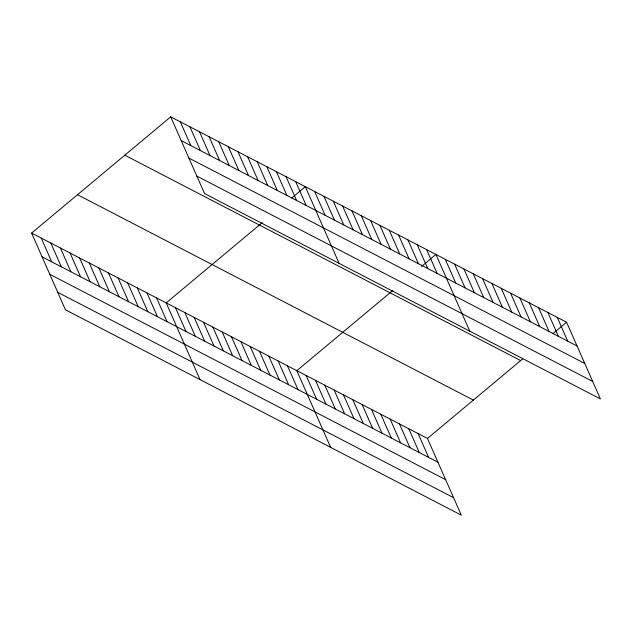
<?xml version="1.0" encoding="UTF-8"?>
<svg xmlns="http://www.w3.org/2000/svg" width="632" height="632" viewBox="0 0 632 632"><rect width="100%" height="100%" fill="white"/><g stroke="black" fill="none" stroke-linecap="round" stroke-linejoin="round"><path stroke-width="0.95" d="M31.6 233.066L427.461 438.45L461.297 515.159L65.436 309.783L31.6 233.066L170.703 116.841L566.564 322.217L600.4 398.934L204.539 193.55L170.703 116.841M262.264 222.63L166.192 302.902L200.028 379.611M291.668 198.053L305.296 186.669L339.131 263.378M392.899 290.404L296.827 370.676L330.662 447.385M421.584 266.428L435.93 254.443L469.766 331.152M427.461 438.45L522.814 358.779M552.937 333.601L566.564 322.217M181.186 140.604L577.048 345.981M188.889 158.079L584.75 363.455M196.829 176.075L592.697 381.459M124.796 155.196L520.665 360.572M77.507 194.711L473.368 400.096M42.083 256.837L437.944 462.213M49.786 274.304L445.655 479.688M57.725 292.308L453.594 497.692M557.234 317.375L567.718 341.138M547.904 312.532L558.388 336.303M538.575 307.697L549.058 331.46M529.245 302.854L539.72 326.618M519.907 298.012L530.39 321.775M510.577 293.169L521.06 316.94M501.247 288.326L511.73 312.097M491.917 283.492L502.401 307.255M482.587 278.649L493.071 302.412M473.257 273.806L483.733 297.569M463.928 268.963L474.403 292.735M454.59 264.121L465.073 287.892M445.26 259.286L455.743 283.049M426.6 249.601L437.083 273.364M417.27 244.758L427.753 268.529M407.94 239.915L418.416 263.686M398.602 235.08L409.086 258.844M389.273 230.238L399.756 254.001M379.943 225.395L390.426 249.158M370.613 220.552L381.096 244.323M361.283 215.717L371.766 239.481M351.953 210.875L362.436 234.638M342.623 206.032L353.098 229.795M333.285 201.189L343.769 224.953M323.955 196.347L334.439 220.118M314.625 191.512L325.109 215.275M418.131 433.607L428.614 457.371M408.801 428.765L419.285 452.536M295.681 181.676L306.165 205.447M399.471 423.93L409.955 447.693M286.067 176.691L296.55 200.455M390.142 419.087L400.625 442.85M276.453 171.707L286.936 195.47M380.812 414.244L391.287 438.008M266.838 166.714L277.322 190.485M371.474 409.402L381.957 433.165M257.224 161.729L267.707 185.492M362.144 404.559L372.627 428.33M247.61 156.744L258.093 180.507M352.814 399.724L363.297 423.487M237.995 151.751L248.479 175.514M343.484 394.882L353.967 418.645M228.381 146.766L238.864 170.529M334.154 390.039L344.637 413.802M218.775 141.773L229.25 165.545M324.824 385.196L335.308 408.959M209.16 136.788L219.636 160.552M315.494 380.353L325.97 404.125M199.546 131.804L210.022 155.567M306.157 375.519L316.64 399.282M189.932 126.811L200.407 150.582M180.317 121.826L190.801 145.589M287.497 365.833L297.98 389.596M278.167 360.99L288.65 384.754M268.837 356.148L279.32 379.919M259.507 351.313L269.983 375.076M250.177 346.47L260.653 370.233M240.839 341.628L251.323 365.391M231.51 336.785L241.993 360.548M222.18 331.942L232.663 355.713M212.85 327.107L223.333 350.871M203.52 322.265L214.003 346.028M194.19 317.422L204.665 341.185M184.852 312.579L195.335 336.343M175.522 307.737L186.006 331.508M156.578 297.909L167.061 321.68M146.964 292.924L157.447 316.687M137.349 287.939L147.833 311.702M127.735 282.946L138.218 306.71M118.121 277.962L128.604 301.725M108.514 272.969L118.99 296.74M98.9 267.984L109.376 291.747M89.286 262.999L99.761 286.762M79.671 258.006L90.155 281.777M70.057 253.021L80.541 276.784M60.443 248.036L70.926 271.8M50.829 243.043L61.312 266.807M41.214 238.059L51.698 261.822"/></g></svg>
